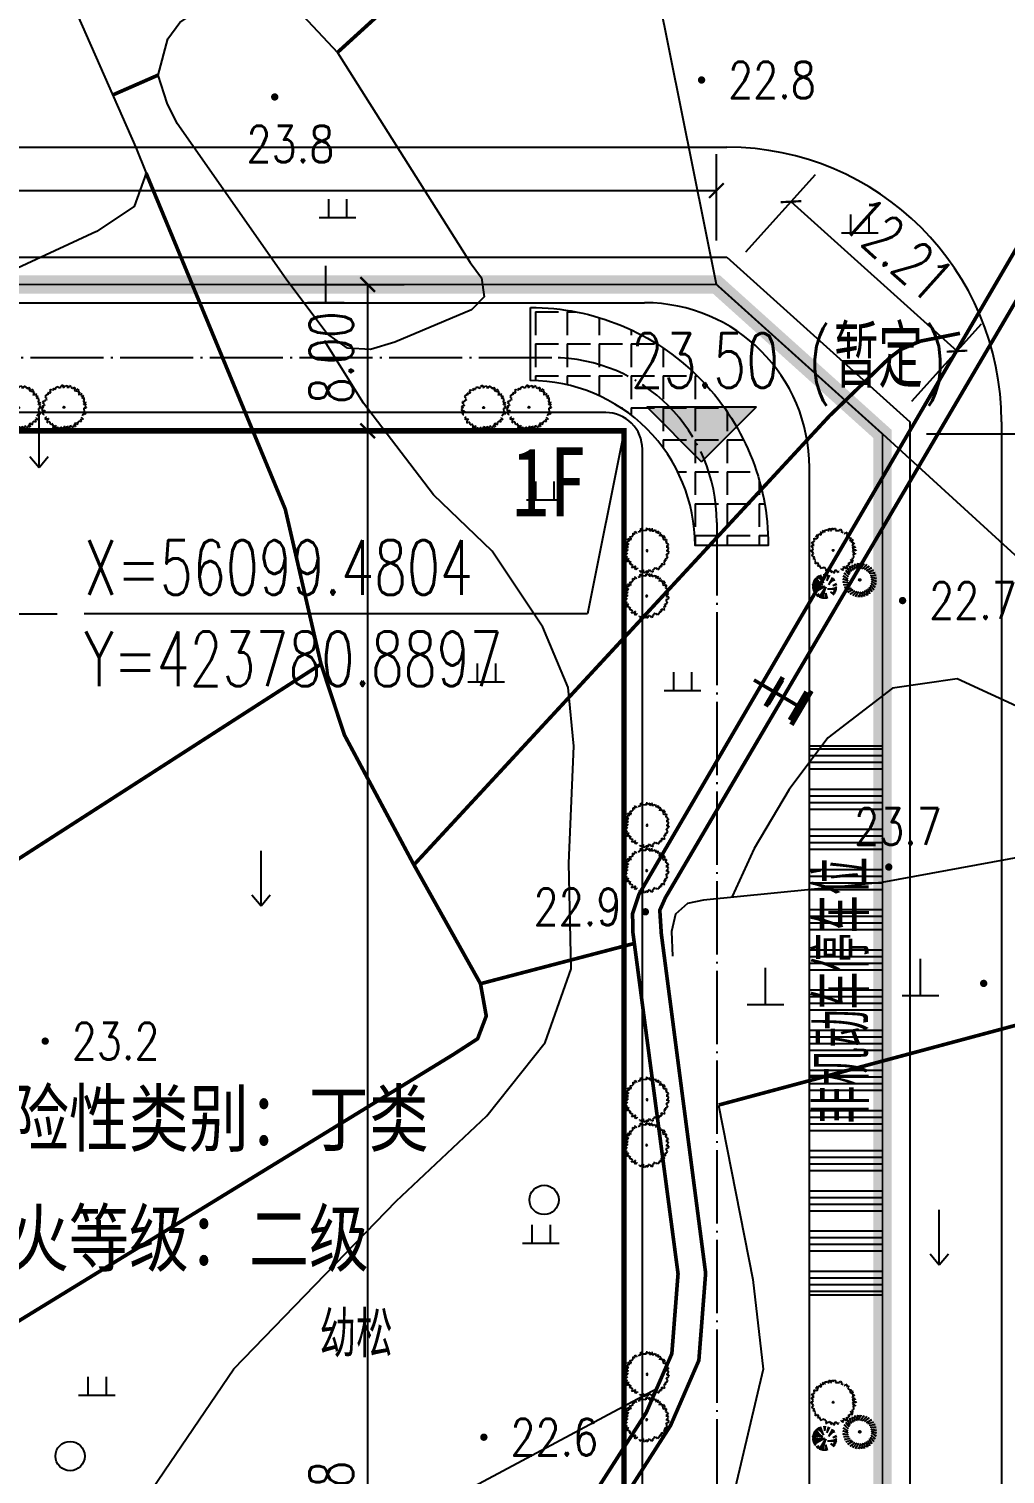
# Model space of a CAD drawing. Header units: millimetres. Extents: x 423323 to 424695, y 55333 to 56284.
# Drawn here: x 423748.4 to 423801.7, y 56042.5 to 56121.4 of the extents above; entities that cross this region are included whole.
import ezdxf
from ezdxf.enums import TextEntityAlignment as Align

# ---------------------------------------------------------------- set-up
doc = ezdxf.new("R2010")
doc.units = ezdxf.units.MM
doc.header["$LTSCALE"] = 1000
for name, pattern in [('DASH', [0.35, 0.25, -0.1]), ('DOTE', [2.42, 2, -0.2, 0.02, -0.2]), ('X3', [5, 4, -1])]:
    doc.linetypes.add(name, pattern=pattern)
for name, color, linetype in [('A绿-1', 82, 'Continuous'), ('DIM_COOR', 3, 'Continuous'), ('DIM_ELEV', 3, 'Continuous'), ('PUB_DIM', 3, 'Continuous'), ('PUB_TEXT', 7, 'Continuous'), ('TREE', 74, 'Continuous'), ('地形图', 252, 'Continuous'), ('道路', 4, 'Continuous'), ('道路中心线', 1, 'DOTE'), ('道路网', 7, 'Continuous')]:
    doc.layers.add(name, color=color, linetype=linetype)
doc.styles.add('_TCH_DIM', font='SIMPLEX', dxfattribs={"bigfont": 'GBCBIG'})
doc.styles.add('_TCH_DIM_T3', font='SIMPLEX', dxfattribs={"width": 0.705882, "bigfont": 'GBCBIG'})
doc.styles.add('HZ', font='rs.shx', dxfattribs={"width": 0.8, "bigfont": 'hztxt.shx'})
doc.styles.add('黑体', font='simhei.ttf', dxfattribs={"width": 0.8, "height": 3.5})
doc.linetypes.add('10421', pattern='A,2,[150,AAA.SHX,S=1,R=0,X=0,Y=1],1e-11', length=2)
doc.linetypes.add('1161', pattern='A,0,[149,AAA.SHX,S=0.15,R=0,X=0,Y=0],-1.6', length=1.6)
doc.linetypes.add('FENCELINE2', pattern='A,0.25,-0.1,[132,ltypeshp.shx,S=0.1,R=0,X=-0.1,Y=0],-0.1,1', length=1.45)
doc.dimstyles.new('_TCH_ARCH_M_M&&1', dxfattribs={"dimtxt": 2.38, "dimasz": 0.8, "dimexe": 2, "dimexo": 2.4, "dimgap": 0.8, "dimtad": 1, "dimzin": 0, "dimdsep": 46, "dimtxsty": '_TCH_DIM_T3', "dimblk": 'ARCHTICK', "dimcen": 0.09, "dimclrt": 7, "dimazin": 2, "dimtfac": 1, "dimtdec": 0, "dimtix": 1, "dimtmove": 2, "dimatfit": 3, "dimfxl": 0, "dimtolj": 1, "dimtzin": 0, "dimarcsym": 0})

# ---------------------------------------------------------------- blocks, each defined once
blk = doc.blocks.new('gc120')
for p, q in [((0, 0), (0, 3)), ((-0.5, 0.6), (0, 0)), ((0, 0), (0.5, 0.6))]:
    blk.add_line(p, q)
blk = doc.blocks.new('gc119')
for p, q in [((-0.5, 1), (-0.5, 0)), ((0.5, 1), (0.5, 0)), ((-1, 0), (1, 0))]:
    blk.add_line(p, q)
blk = doc.blocks.new('gc111')
for p, q in [((0, 0), (0, 2)), ((-1, 0), (1, 0))]:
    blk.add_line(p, q)
blk = doc.blocks.new('gc122')
blk.add_circle((0, 0), 0.8)
blk = doc.blocks.new('GC200')
at = {"linetype": 'Continuous', "const_width": 0.2, "flags": 128}
blk.add_lwpolyline([(-0.1, 0, 1), (0.1, 0, 1)], format="xyb", close=True, dxfattribs=at)
blk = doc.blocks.new('wetrewtewtre')
at = {"layer": '道路网', "color": 4, "linetype": 'Continuous'}
blk.add_line((423342.152, 56114.98), (423786.515, 56114.98), dxfattribs=at)
blk.add_line((423342.152, 56114.98), (423786.515, 56114.98), dxfattribs=at)
at = {"layer": '道路网', "color": 6, "linetype": 'Continuous'}
for p, q in [((423342.152, 56108.98), (423786.515, 56108.98)), ((423342.152, 56108.98), (423786.515, 56108.98)), ((423786.515, 56108.98), (423796.515, 56099.98)), ((423786.515, 56108.98), (423796.515, 56099.98))]:
    blk.add_line(p, q, dxfattribs=at)
at = {"layer": '道路网', "color": 6, "linetype": 'Continuous', "flags": 128}
blk.add_lwpolyline([(423796.515, 56099.98), (423796.515, 55746.271), (423796.515, 55609.271)], dxfattribs=at)
blk.add_lwpolyline([(423796.515, 56099.98), (423796.515, 55746.271), (423796.515, 55609.271)], dxfattribs=at)
at = {"layer": '道路网', "color": 4, "linetype": 'Continuous', "flags": 128}
blk.add_lwpolyline([(423801.515, 56099.98), (423801.515, 55741.271), (423801.515, 55609.271)], dxfattribs=at)
blk.add_lwpolyline([(423801.515, 56099.98), (423801.515, 55741.271), (423801.515, 55609.271)], dxfattribs=at)
at = {"layer": '道路网', "color": 4, "linetype": 'Continuous'}
blk.add_arc((423786.515, 56099.98), 15, 0.00005, 90, dxfattribs=at)
blk.add_arc((423786.515, 56099.98), 15, 0.00005, 90, dxfattribs=at)
blk = doc.blocks.new('004')
at = {"layer": 'A绿-1', "color": 0}
for p, q in [((-762, 716), (-809, 677)), ((-809, 677), (-793, 644)), ((-699, 834), (-770, 749)), ((-770, 749), (-723, 742)), ((-723, 651), (-762, 716)), ((-723, 742), (-691, 683)), ((-691, 683), (-723, 651)), ((-691, 762), (-699, 834)), ((-534, 794), (-691, 762)), ((-511, 892), (-605, 840)), ((-605, 840), (-534, 794)), ((-456, 866), (-511, 892)), ((-401, 899), (-456, 866)), ((-354, 971), (-440, 997)), ((-440, 997), (-401, 899)), ((-283, 860), (-354, 971)), ((-276, 925), (-283, 860)), ((-244, 925), (-276, 925)), ((-205, 1023), (-268, 997)), ((-268, 997), (-244, 925)), ((-182, 945), (-205, 1023)), ((-134, 964), (-182, 945)), ((70, 1036), (-9, 1030)), ((-9, 1030), (-9, 991)), ((70, 977), (70, 1036)), ((93, 938), (70, 977)), ((132, 906), (93, 938)), ((179, 1023), (132, 906)), ((250, 1017), (179, 1023)), ((266, 945), (250, 1017)), ((321, 912), (266, 945)), ((360, 945), (321, 977)), ((321, 977), (321, 912)), ((360, 847), (360, 945)), ((399, 814), (360, 847)), ((438, 853), (399, 814)), ((478, 827), (438, 853)), ((525, 879), (478, 827)), ((564, 847), (525, 879)), ((532, 768), (564, 847)), ((572, 703), (532, 768)), ((564, 670), (572, 703)), ((-1068, 284), (-1052, 317)), ((-942, 226), (-1068, 284)), ((-1060, 128), (-1052, 186)), ((-966, 56), (-1060, 128)), ((-1052, 317), (-911, 278)), ((-1052, 186), (-950, 121)), ((-1052, -69), (-1052, 3)), ((-1052, 3), (-966, -3)), ((-982, 428), (-966, 461)), ((-927, 415), (-982, 428)), ((-966, 461), (-864, 454)), ((-966, -3), (-966, 56)), ((-950, 121), (-942, 226)), ((-942, 369), (-927, 415)), ((-887, 324), (-942, 369)), ((-911, 278), (-887, 324)), ((-872, 605), (-895, 533)), ((-895, 533), (-864, 481)), ((-825, 585), (-872, 605)), ((-864, 454), (-840, 461)), ((-793, 644), (-825, 585)), ((595, 638), (564, 670)), ((658, 664), (595, 638)), ((697, 618), (658, 664)), ((744, 670), (697, 618)), ((783, 605), (744, 670)), ((791, 481), (783, 605)), ((830, 500), (791, 481)), ((807, 409), (870, 487)), ((838, 343), (807, 409)), ((870, 487), (830, 500)), ((932, 363), (838, 343)), ((932, 200), (885, 200)), ((885, 200), (909, 160)), ((925, 101), (901, 69)), ((901, 69), (972, 16)), ((909, 278), (964, 311)), ((932, 232), (909, 278)), ((909, 160), (972, 160)), ((972, 160), (925, 101)), ((964, 311), (932, 363)), ((972, 16), (972, -69)), ((-1044, -154), (-1068, -193)), ((-1068, -193), (-1029, -219)), ((-989, -108), (-1052, -69)), ((-982, -173), (-1044, -154)), ((-1029, -219), (-1005, -166)), ((-1013, -278), (-989, -258)), ((-997, -310), (-1013, -278)), ((-919, -356), (-997, -310)), ((-974, -173), (-989, -108)), ((-989, -258), (-950, -278)), ((-934, -180), (-974, -173)), ((-950, -278), (-927, -251)), ((-942, -526), (-927, -480)), ((-864, -500), (-942, -526)), ((-927, -251), (-934, -180)), ((-927, -480), (-887, -441)), ((-887, -441), (-919, -356)), ((-887, -585), (-840, -533)), ((-848, -644), (-887, -585)), ((-840, -533), (-864, -500)), ((-801, -585), (-848, -644)), ((-762, -618), (-801, -585)), ((-636, -729), (-715, -657)), ((705, -637), (666, -683)), ((760, -650), (705, -637)), ((783, -618), (760, -650)), ((776, -513), (768, -552)), ((768, -552), (830, -585)), ((799, -448), (776, -513)), ((807, -618), (783, -618)), ((815, -493), (799, -448)), ((830, -585), (807, -618)), ((862, -474), (815, -493)), ((870, -278), (846, -336)), ((846, -336), (885, -435)), ((885, -435), (862, -474)), ((948, -310), (870, -278)), ((972, -69), (901, -95)), ((901, -95), (901, -180)), ((901, -180), (948, -219)), ((948, -219), (972, -271)), ((972, -271), (948, -310)), ((-683, -788), (-636, -729)), ((-629, -853), (-683, -788)), ((-574, -801), (-629, -853)), ((-401, -853), (-574, -801)), ((-425, -944), (-401, -853)), ((-385, -964), (-425, -944)), ((-338, -944), (-385, -964)), ((-299, -944), (-338, -944)), ((-260, -1010), (-299, -944)), ((-229, -912), (-260, -1010)), ((-182, -912), (-229, -912)), ((-189, -1010), (-182, -912)), ((-127, -1023), (-189, -1010)), ((-119, -938), (-127, -1023)), ((-56, -958), (-119, -938)), ((-56, -1010), (-56, -958)), ((-17, -997), (-56, -1010)), ((70, -1016), (-17, -997)), ((109, -925), (70, -951)), ((70, -951), (70, -1016)), ((132, -1023), (109, -925)), ((195, -997), (132, -1023)), ((226, -944), (164, -944)), ((164, -944), (195, -997)), ((250, -984), (226, -944)), ((297, -964), (250, -984)), ((297, -833), (274, -918)), ((274, -918), (297, -964)), ((328, -912), (297, -833)), ((360, -918), (328, -912)), ((383, -892), (360, -918)), ((407, -866), (383, -892)), ((438, -873), (407, -866)), ((423, -886), (438, -873)), ((454, -918), (423, -886)), ((470, -807), (446, -801)), ((446, -801), (485, -853)), ((564, -853), (454, -918)), ((509, -794), (470, -807)), ((485, -853), (548, -833)), ((556, -735), (493, -761)), ((493, -761), (509, -794)), ((548, -833), (564, -853)), ((650, -794), (556, -735)), ((674, -761), (650, -794)), ((666, -683), (674, -761))]:
    blk.add_line(p, q, dxfattribs=at)
blk.add_circle((-32, 10), 31.3, dxfattribs=at)
blk = doc.blocks.new('106')
at = {"layer": 'A绿-1'}
for p, q in [((-0.228, 0.391), (-0.213, 0.343)), ((-0.2, 0.237), (-0.228, 0.391)), ((-0.157, 0.425), (-0.15, 0.375)), ((-0.156, 0.269), (-0.157, 0.425)), ((-0.107, 0.292), (-0.08, 0.447)), ((-0.08, 0.447), (-0.083, 0.396)), ((-0.054, 0.307), (-0.001, 0.455)), ((-0.001, 0.455), (-0.013, 0.405)), ((0, 0.312), (0.078, 0.449)), ((0.054, 0.308), (0.154, 0.429)), ((0.078, 0.449), (0.058, 0.402)), ((0.107, 0.295), (0.227, 0.396)), ((0.154, 0.429), (0.127, 0.386)), ((0.227, 0.396), (0.193, 0.359)), ((-0.446, 0.074), (-0.399, 0.054)), ((-0.309, -0.004), (-0.446, 0.074)), ((-0.426, 0.15), (-0.383, 0.123)), ((-0.305, 0.05), (-0.426, 0.15)), ((-0.393, 0.223), (-0.356, 0.188)), ((-0.292, 0.103), (-0.393, 0.223)), ((-0.348, 0.288), (-0.318, 0.248)), ((-0.269, 0.153), (-0.348, 0.288)), ((-0.293, 0.345), (-0.27, 0.3)), ((-0.238, 0.198), (-0.293, 0.345)), ((0.157, 0.272), (0.292, 0.351)), ((0.202, 0.242), (0.349, 0.296)), ((0.241, 0.203), (0.395, 0.231)), ((0.292, 0.351), (0.252, 0.321)), ((0.273, 0.159), (0.43, 0.16)), ((0.297, 0.11), (0.451, 0.084)), ((0.349, 0.296), (0.304, 0.273)), ((0.311, 0.057), (0.459, 0.005)), ((0.317, 0.003), (0.453, -0.075)), ((0.395, 0.231), (0.347, 0.216)), ((0.43, 0.16), (0.38, 0.153)), ((0.451, 0.084), (0.401, 0.086)), ((0.459, 0.005), (0.41, 0.016)), ((-0.452, -0.006), (-0.402, -0.017)), ((-0.304, -0.058), (-0.452, -0.006)), ((-0.444, -0.085), (-0.393, -0.087)), ((-0.289, -0.111), (-0.444, -0.085)), ((-0.422, -0.161), (-0.372, -0.154)), ((-0.266, -0.16), (-0.422, -0.161)), ((-0.234, -0.204), (-0.388, -0.232)), ((-0.388, -0.232), (-0.34, -0.217)), ((-0.195, -0.243), (-0.342, -0.297)), ((-0.342, -0.297), (-0.297, -0.274)), ((-0.15, -0.273), (-0.285, -0.352)), ((-0.285, -0.352), (-0.245, -0.322)), ((-0.1, -0.296), (-0.22, -0.397)), ((-0.22, -0.397), (-0.185, -0.36)), ((-0.047, -0.309), (-0.147, -0.43)), ((0.007, -0.313), (-0.07, -0.45)), ((0.061, -0.308), (0.009, -0.456)), ((0.114, -0.293), (0.088, -0.448)), ((0.164, -0.426), (0.158, -0.376)), ((0.163, -0.27), (0.164, -0.426)), ((0.207, -0.238), (0.236, -0.392)), ((0.236, -0.392), (0.221, -0.344)), ((0.246, -0.199), (0.3, -0.346)), ((0.276, -0.154), (0.356, -0.289)), ((0.3, -0.346), (0.277, -0.301)), ((0.299, -0.104), (0.4, -0.224)), ((0.312, -0.051), (0.433, -0.151)), ((0.356, -0.289), (0.325, -0.249)), ((0.4, -0.224), (0.363, -0.189)), ((0.433, -0.151), (0.391, -0.124)), ((0.453, -0.075), (0.406, -0.055)), ((-0.147, -0.43), (-0.12, -0.387)), ((-0.07, -0.45), (-0.051, -0.403)), ((0.009, -0.456), (0.02, -0.406)), ((0.088, -0.448), (0.09, -0.397))]:
    blk.add_line(p, q, dxfattribs=at)
blk.add_circle((0, 0), 0.0254, dxfattribs=at)
blk = doc.blocks.new('A$C3C3C514D')
at = {"color": 62}
for p, q in [((533, 2271), (50, 2633)), ((754, 3022), (194, 3045)), ((314, 3273), (754, 3022)), ((1605, 3000), (469, 3494)), ((2072, 2430), (549, 3589)), ((1327, 3257), (603, 3647)), ((847, 3366), (661, 3703)), ((900, 3478), (708, 3738)), ((1605, 3000), (751, 3787)), ((984, 3455), (812, 3811)), ((1075, 3468), (865, 3847)), ((1327, 3257), (975, 3955)), ((2179, 2417), (975, 3955)), ((1474, 3317), (1125, 4045)), ((1340, 3596), (1210, 4088)), ((1751, 3803), (1478, 4197)), ((2296, 2298), (1605, 3000)), ((1919, 3296), (1620, 4239)), ((1826, 4286), (1919, 3296)), ((2490, 2732), (3940, 3353)), ((2490, 2732), (4010, 3243)), ((2775, 3382), (3114, 4079)), ((2775, 3382), (3301, 3974)), ((3070, 2927), (4073, 3126)), ((3135, 3755), (3501, 3831)), ((3589, 3756), (3285, 3427)), ((3285, 3427), (3744, 3603)), ((3516, 2534), (4262, 2582)), ((3556, 2540), (4283, 2465)), ((3564, 3199), (3831, 3501)), ((3688, 3053), (4142, 2976)), ((985, 2274), (0, 2152)), ((510, 2000), (1, 2202)), ((1376, 2264), (3, 2272)), ((1065, 1996), (5, 2012)), ((439, 1909), (9, 1960)), ((1448, 2052), (10, 2362)), ((774, 2001), (13, 1915)), ((2135, 2150), (22, 1847)), ((2135, 2150), (33, 2466)), ((658, 1927), (45, 1758)), ((51, 1686), (1027, 1810)), ((1836, 2067), (97, 1514)), ((539, 1655), (143, 1412)), ((1751, 1563), (187, 1276)), ((546, 1182), (227, 1190)), ((1385, 1488), (279, 1092)), ((1531, 1264), (321, 1022)), ((918, 1321), (379, 933)), ((1951, 1835), (483, 794)), ((1027, 1810), (539, 1655)), ((539, 1655), (539, 1655)), ((1302, 1353), (558, 706)), ((1440, 1141), (558, 706)), ((973, 832), (600, 662)), ((1178, 1009), (672, 590)), ((1152, 750), (691, 573)), ((1353, 1023), (748, 521)), ((1404, 827), (806, 473)), ((1951, 1835), (898, 404)), ((1238, 716), (947, 369)), ((1258, 561), (1009, 329)), ((1871, 1681), (1102, 274)), ((1384, 524), (1212, 216)), ((1477, 961), (1309, 172)), ((1942, 612), (1418, 129)), ((2147, 905), (1570, 80)), ((2209, 1495), (1767, 35)), ((2115, 529), (1808, 28)), ((2013, 694), (1897, 15)), ((2216, 1566), (2051, 2)), ((2220, 538), (2146, 0)), ((2176, 1176), (2243, 2)), ((2674, 953), (3081, 210)), ((2790, 723), (2896, 122)), ((2861, 1371), (3697, 653)), ((2938, 2122), (4093, 1221)), ((3120, 1141), (3574, 536)), ((3125, 1964), (4195, 1522)), ((3824, 1674), (4261, 1716)), ((4209, 1516), (3824, 1674))]:
    blk.add_line(p, q, dxfattribs=at)
blk = doc.blocks.new('_ArchTick')
at = {"color": 0, "linetype": 'ByBlock', "const_width": 0.15}
blk.add_lwpolyline([(-0.5, -0.5), (0.5, 0.5)], dxfattribs=at)
blk = doc.blocks.new('*D115')
at = {"layer": 'Defpoints', "color": 0}
for p in [(423760.296, 56099.48), (423766.881, 56099.48), (423760.296, 55979)]:
    blk.add_point(p, dxfattribs=at)
at = {"layer": 'PUB_DIM', "color": 0, "lineweight": -2}
for p, q in [((423762.696, 56099.48), (423768.881, 56099.48)), ((423766.881, 55979), (423766.881, 56099.48)), ((423762.696, 55979), (423768.881, 55979))]:
    blk.add_line(p, q, dxfattribs=at)
at = {"layer": 'PUB_DIM', "color": 0, "lineweight": -2, "xscale": 0.8, "yscale": 0.8, "zscale": 0.8}
for p, rotation in [((423766.881, 56099.48), 90), ((423766.881, 55979), 270)]:
    blk.add_blockref('_ArchTick', p, dxfattribs=dict(at, rotation=rotation))
at = {"layer": 'PUB_DIM', "color": 7, "insert": (423764.891, 56039.24), "char_height": 2.38, "attachment_point": 5, "rotation": 90, "style": '_TCH_DIM_T3'}
blk.add_mtext('\\A1;120.48', dxfattribs=at)
blk = doc.blocks.new('*D116')
at = {"layer": 'Defpoints', "color": 0}
for p in [(423760.296, 56107.48), (423766.881, 56107.48), (423760.296, 56099.48)]:
    blk.add_point(p, dxfattribs=at)
at = {"layer": 'PUB_DIM', "color": 0, "lineweight": -2}
for p, q in [((423762.696, 56107.48), (423768.881, 56107.48)), ((423766.881, 56099.48), (423766.881, 56107.48)), ((423762.696, 56099.48), (423768.881, 56099.48))]:
    blk.add_line(p, q, dxfattribs=at)
at = {"layer": 'PUB_DIM', "color": 0, "lineweight": -2, "xscale": 0.8, "yscale": 0.8, "zscale": 0.8}
for p, rotation in [((423766.881, 56107.48), 90), ((423766.881, 56099.48), 270)]:
    blk.add_blockref('_ArchTick', p, dxfattribs=dict(at, rotation=rotation))
at = {"layer": 'PUB_DIM', "color": 7, "insert": (423764.891, 56103.48), "char_height": 2.38, "attachment_point": 5, "rotation": 90, "style": '_TCH_DIM_T3'}
blk.add_mtext('\\A1;8.00', dxfattribs=at)
blk = doc.blocks.new('*D126')
at = {"layer": 'Defpoints', "color": 0}
for p in [(423785.939, 56112.607), (423600.93, 56107.48), (423785.939, 56107.48)]:
    blk.add_point(p, dxfattribs=at)
at = {"layer": 'PUB_DIM', "color": 0, "lineweight": -2}
for p, q in [((423600.93, 56109.88), (423600.93, 56114.607)), ((423785.939, 56109.88), (423785.939, 56114.607)), ((423600.93, 56112.607), (423785.939, 56112.607))]:
    blk.add_line(p, q, dxfattribs=at)
at = {"layer": 'PUB_DIM', "color": 0, "lineweight": -2, "xscale": 0.8, "yscale": 0.8, "zscale": 0.8, "rotation": 180}
blk.add_blockref('_ArchTick', (423600.93, 56112.607), dxfattribs=at)
at = {"layer": 'PUB_DIM', "color": 0, "lineweight": -2, "xscale": 0.8, "yscale": 0.8, "zscale": 0.8}
blk.add_blockref('_ArchTick', (423785.939, 56112.607), dxfattribs=at)
at = {"layer": 'PUB_DIM', "color": 7, "insert": (423693.434, 56114.597), "char_height": 2.38, "attachment_point": 5, "style": '_TCH_DIM_T3'}
blk.add_mtext('\\A1;185.01', dxfattribs=at)
blk = doc.blocks.new('*D127')
at = {"layer": 'Defpoints', "color": 0}
for p in [(423785.939, 56107.48), (423799.086, 56103.837), (423795.015, 56099.312)]:
    blk.add_point(p, dxfattribs=at)
at = {"layer": 'PUB_DIM', "color": 0, "lineweight": -2}
for p, q in [((423787.545, 56109.264), (423791.349, 56113.491)), ((423790.011, 56112.005), (423799.086, 56103.837)), ((423796.62, 56101.096), (423800.424, 56105.323))]:
    blk.add_line(p, q, dxfattribs=at)
at = {"layer": 'PUB_DIM', "color": 0, "lineweight": -2, "xscale": 0.8, "yscale": 0.8, "zscale": 0.8}
for p, rotation in [((423790.011, 56112.005), 138.012817255173), ((423799.086, 56103.837), 318.012817255173)]:
    blk.add_blockref('_ArchTick', p, dxfattribs=dict(at, rotation=rotation))
at = {"layer": 'PUB_DIM', "color": 7, "insert": (423795.88, 56109.4), "char_height": 2.38, "attachment_point": 5, "rotation": 318.01282, "style": '_TCH_DIM_T3'}
blk.add_mtext('\\A1;12.21', dxfattribs=at)
blk = doc.blocks.new('*D128')
at = {"layer": 'Defpoints', "color": 0}
for p in [(423795.015, 56099.312), (423827.663, 56099.312), (423795.015, 55713.137)]:
    blk.add_point(p, dxfattribs=at)
at = {"layer": 'PUB_DIM', "color": 0, "lineweight": -2}
for p, q in [((423797.415, 56099.312), (423829.663, 56099.312)), ((423827.663, 55713.137), (423827.663, 56099.312)), ((423797.415, 55713.137), (423829.663, 55713.137))]:
    blk.add_line(p, q, dxfattribs=at)
at = {"layer": 'PUB_DIM', "color": 0, "lineweight": -2, "xscale": 0.8, "yscale": 0.8, "zscale": 0.8}
for p, rotation in [((423827.663, 56099.312), 90), ((423827.663, 55713.137), 270)]:
    blk.add_blockref('_ArchTick', p, dxfattribs=dict(at, rotation=rotation))
at = {"layer": 'PUB_DIM', "color": 7, "insert": (423825.673, 55906.225), "char_height": 2.38, "attachment_point": 5, "rotation": 90, "style": '_TCH_DIM_T3'}
blk.add_mtext('\\A1;386.18', dxfattribs=at)

msp = doc.modelspace()

# ---------------------------------------------------------------- hatches: boundary and pattern name
at = {"linetype": 'ByBlock'}
h = msp.add_hatch(dxfattribs=at)
h.set_pattern_fill('ANGLE', color=250, scale=0.5, angle=-20.77743, style=0)
h.set_pattern_definition([(270, (423784.7724, 56088.5175), (1.74625, 1e-09), [1.27, -0.47625]), (3e-08, (423784.7724, 56088.5175), (-1e-09, 1.74625), [1.27, -0.47625])])
h.paths.add_polyline_path([(423788.772, 56093.225, 0.414214), (423775.772, 56106.225), (423775.772, 56102.225, -0.414214), (423784.772, 56093.225)])
h = msp.add_hatch()
h.set_pattern_fill('ANSI34', color=251, scale=0.2304, angle=315, style=0)
h.set_pattern_definition([(0, (0, 61.572), (4e-16, 2.19456), []), (0, (0.3658, 61.2062), (4e-16, 2.19456), []), (0, (0.7315, 60.8405), (4e-16, 2.19456), []), (0, (1.0973, 60.4747), (4e-16, 2.19456), [])])
h.paths.add_polyline_path([(423795.015, 56082.264), (423791.015, 56082.264), (423791.015, 56052.264), (423795.015, 56052.264)])
h.paths.add_polyline_path([(423795.176, 56061.09), (423795.176, 56076.92), (423790.868, 56076.92), (423790.868, 56061.09)], flags=9)
at = {"layer": 'DIM_ELEV'}
msp.add_hatch(color=256, dxfattribs=at).paths.add_polyline_path([(423785.128, 56097.788), (423782.128, 56100.788), (423788.128, 56100.788)])

# ---------------------------------------------------------------- linework, layer by layer
at = {"color": 1, "linetype": 'DASH', "ltscale": 0.02, "const_width": 1}
msp.add_lwpolyline([(423795.015, 55713.137), (423431.612, 55713.172), (423431.612, 55853.106), (423600.93, 55853.106), (423600.93, 56107.48), (423785.939, 56107.48), (423795.015, 56099.312), (423795.015, 55713.137)], dxfattribs=at)
at = {"linetype": 'FENCELINE2', "ltscale": 0.005, "const_width": 0.1}
msp.add_lwpolyline([(423795.015, 55713.137), (423431.612, 55713.172), (423431.612, 55853.106), (423600.93, 55853.106), (423600.93, 56107.48), (423785.939, 56107.48), (423795.015, 56099.312), (423795.015, 55978.692)], dxfattribs=at)
at = {"linetype": 'ByBlock'}
msp.add_lwpolyline([(423775.772, 56106.225, -0.414214), (423788.772, 56093.225), (423784.772, 56093.225, 0.414214), (423775.772, 56102.225), (423775.772, 56106.225)], format="xyb", dxfattribs=at)
at = {"const_width": 0.3}
msp.add_lwpolyline([(423780.89, 56099.48), (423720.41, 56099.48), (423720.41, 55979), (423780.89, 55979)], close=True, dxfattribs=at)
at = {"layer": 'DIM_COOR', "color": 3}
for p, q in [((423785.939, 56107.48), (423781.185, 56131.19)), ((423780.89, 56099.48), (423778.89, 56089.48)), ((423795.015, 56099.312), (423806.358, 56088.936)), ((423722.41, 56089.48), (423749.91, 56089.48)), ((423778.89, 56089.48), (423751.39, 56089.48))]:
    msp.add_line(p, q, dxfattribs=at)
at = {"layer": 'DIM_ELEV'}
for p, q in [((423785.128, 56097.788), (423782.128, 56100.788)), ((423782.128, 56100.788), (423788.128, 56100.788)), ((423785.128, 56097.788), (423788.128, 56100.788))]:
    msp.add_line(p, q, dxfattribs=at)
at = {"layer": '地形图', "color": 250, "linetype": 'Continuous', "const_width": 0.2, "flags": 128}
for points, elevation in [([(423765.23, 56120.158), (423786.026, 56139.093)], 23.412), ([(423769.408, 56075.77), (423792.106, 56100.291), (423795.377, 56103.452), (423796.001, 56103.924), (423797.073, 56104.381), (423799.247, 56104.811)], 23.492)]:
    msp.add_lwpolyline(points, dxfattribs=dict(at, elevation=elevation))
at = {"layer": '地形图', "color": 250, "linetype": 'Continuous', "flags": 128}
msp.add_lwpolyline([(423745.03, 56132.938), (423746.495, 56131.669), (423747.293, 56130.673), (423754.215, 56114.956), (423754.77, 56113.57), (423754.118, 56111.735), (423752.067, 56110.368), (423727.433, 56098.948), (423723, 56097.8), (423723, 56097.8), (423716.933, 56097.21), (423713.53, 56097.6), (423711.718, 56098.948), (423710.536, 56100.407), (423708.29, 56105.58), (423707.542, 56108.074), (423707.53, 56110.52), (423709.072, 56112.383), (423711.088, 56113.773), (423740.867, 56131.928), (423742.882, 56132.841), (423745.03, 56132.938)], dxfattribs=at)
msp.add_lwpolyline([(423745.03, 56132.938), (423746.495, 56131.669), (423747.293, 56130.673), (423754.215, 56114.956), (423754.77, 56113.57), (423754.118, 56111.735), (423752.067, 56110.368), (423727.433, 56098.948), (423723, 56097.8), (423723, 56097.8), (423716.933, 56097.21), (423713.53, 56097.6), (423711.718, 56098.948), (423710.536, 56100.407), (423708.29, 56105.58), (423707.542, 56108.074), (423707.53, 56110.52), (423709.072, 56112.383), (423711.088, 56113.773), (423740.867, 56131.928), (423742.882, 56132.841), (423745.03, 56132.938)], dxfattribs=at)
at = {"layer": '地形图', "color": 250, "linetype": 'X3', "const_width": 0.2, "flags": 128}
msp.add_lwpolyline([(423815.285, 56131.622), (423815.285, 56131.622), (423781.704, 56074.159), (423781.356, 56073.106), (423781.373, 56072.076), (423783.841, 56053.426), (423783.502, 56049.064), (423782.104, 56045.847), (423774.479, 56033.924), (423772.397, 56029.801), (423765.823, 56010.447), (423764.502, 56008.503), (423760.471, 56003.31), (423758.113, 56001.987), (423751.752, 56000)], dxfattribs=at)
at = {"layer": '地形图', "color": 250, "linetype": 'Continuous', "const_width": 0.2, "flags": 128}
for points in [[(423816.635, 56130.958), (423816.635, 56130.958), (423783.152, 56073.981), (423782.844, 56073.294), (423782.924, 56072.025), (423785.348, 56053.462), (423784.978, 56048.696), (423783.432, 56045.14), (423775.784, 56033.18), (423773.783, 56029.219), (423767.177, 56009.773), (423765.716, 56007.621), (423761.469, 56002.15), (423758.71, 56000.602), (423756.783, 56000)], [(423755.43, 56118.92), (423752.948, 56117.833)], [(423754.77, 56113.57), (423762.376, 56095.205), (423764.33, 56086.74), (423765.609, 56082.867), (423769.408, 56075.77), (423769.408, 56075.77), (423773.045, 56069.277), (423773.36, 56067.51), (423772.887, 56066.268), (423771.54, 56065.397), (423742.398, 56047.531), (423741.94, 56047.57)], [(423726.67, 56062.49), (423764.33, 56086.74)], [(423726.67, 56062.49), (423764.33, 56086.74)], [(423773.045, 56069.277), (423781.452, 56071.479)], [(423818.8, 56071.43), (423786.06, 56062.65)], [(423818.8, 56071.43), (423786.06, 56062.65)]]:
    msp.add_lwpolyline(points, dxfattribs=at)
at = {"layer": '地形图', "color": 250, "linetype": '10421', "flags": 128}
for points in [[(423765.773, 56103.992), (423764.646, 56104.807), (423762.419, 56107.764), (423756.477, 56116.274), (423755.927, 56117.388), (423755.43, 56118.92), (423755.958, 56120.893), (423756.608, 56121.802), (423757.834, 56122.615), (423759.373, 56123.25), (423760.418, 56123.384), (423761.89, 56123.27), (423763.063, 56122.462), (423765.23, 56120.158), (423772.481, 56108.687), (423773.101, 56107.841), (423773.25, 56106.81), (423772.55, 56106.097), (423768.372, 56104.327), (423767.033, 56103.92), (423765.773, 56103.992)], [(423831.19, 56037.56), (423829.182, 56037.99), (423828.028, 56038.546), (423826.946, 56039.586), (423826.31, 56040.54), (423825.955, 56043.966), (423826.296, 56047.357), (423826.23, 56048.34), (423826.01, 56049.761), (423824.73, 56055.73), (423818.8, 56071.43), (423815.879, 56075.638), (423814.534, 56076.825), (423813.12, 56077.7), (423811.526, 56077.854), (423794.97, 56074.81), (423785.225, 56073.844), (423784.363, 56073.667), (423783.708, 56073.08), (423783.482, 56072.131), (423783.536, 56070.783)], [(423831.19, 56037.56), (423829.182, 56037.99), (423828.028, 56038.546), (423826.946, 56039.586), (423826.31, 56040.54), (423825.955, 56043.966), (423826.296, 56047.357), (423826.23, 56048.34), (423826.01, 56049.761), (423824.73, 56055.73), (423818.8, 56071.43), (423815.879, 56075.638), (423814.534, 56076.825), (423813.12, 56077.7), (423811.526, 56077.854), (423794.97, 56074.81), (423785.225, 56073.844), (423784.363, 56073.667), (423783.708, 56073.08), (423783.482, 56072.131), (423783.536, 56070.783)], [(423786.06, 56062.65), (423787.926, 56053.121), (423788.497, 56048.217), (423786.958, 56041.728), (423783.9, 56033.01), (423780.831, 56026.993), (423775.99, 56020.12), (423768.34, 56010.53), (423763.803, 56004.134)], [(423786.06, 56062.65), (423787.926, 56053.121), (423788.497, 56048.217), (423786.958, 56041.728), (423783.9, 56033.01), (423780.831, 56026.993), (423775.99, 56020.12), (423768.34, 56010.53), (423763.803, 56004.134)]]:
    msp.add_lwpolyline(points, dxfattribs=at)
at = {"layer": '地形图', "color": 250, "linetype": 'Continuous', "elevation": 23, "flags": 128}
for points in [[(423749.742, 56031.305), (423753.545, 56039.366), (423759.558, 56048.238), (423768.435, 56057.395), (423773.392, 56062.067), (423776.576, 56066.074), (423777.991, 56070.081), (423777.873, 56075.855), (423778.15, 56082.259), (423777.831, 56085.452), (423776.446, 56088.752), (423773.677, 56092.903), (423770.482, 56095.99), (423766.648, 56100.993), (423764.517, 56104.399)], [(423749.742, 56031.305), (423753.545, 56039.366), (423759.558, 56048.238), (423768.435, 56057.395), (423773.392, 56062.067), (423776.576, 56066.074), (423777.991, 56070.081), (423777.873, 56075.855), (423778.15, 56082.259), (423777.831, 56085.452), (423776.446, 56088.752), (423773.677, 56092.903), (423770.482, 56095.99), (423766.648, 56100.993), (423764.517, 56104.399)], [(423809.872, 56077.565), (423805.739, 56081.292), (423802.816, 56084.214), (423799.087, 56085.927), (423795.559, 56085.423), (423792.031, 56082.703), (423789.914, 56079.882), (423787.999, 56076.658), (423786.789, 56074.039)], [(423809.872, 56077.565), (423805.739, 56081.292), (423802.816, 56084.214), (423799.087, 56085.927), (423795.559, 56085.423), (423792.031, 56082.703), (423789.914, 56079.882), (423787.999, 56076.658), (423786.789, 56074.039)]]:
    msp.add_lwpolyline(points, dxfattribs=at)
at = {"layer": '地形图', "color": 250, "linetype": '1161', "flags": 128}
msp.add_lwpolyline([(423750.861, 56030.148), (423782.678, 56047.169)], dxfattribs=at)
at = {"layer": '道路', "color": 4}
for p, q in [((423600.93, 56106.48), (423782.015, 56106.48)), ((423791.015, 55980.692), (423791.015, 56097.48)), ((423795.015, 56082.264), (423791.015, 56082.264)), ((423795.015, 56052.264), (423791.015, 56052.264))]:
    msp.add_line(p, q, dxfattribs=at)
msp.add_lwpolyline([(423779.89, 56100.48), (423721.41, 56100.48, 0.414214), (423719.41, 56098.48), (423719.41, 55980, 0.414214), (423721.41, 55978), (423779.89, 55978, 0.414214), (423781.89, 55980), (423781.89, 56098.48, 0.414214)], format="xyb", close=True, dxfattribs=at)
msp.add_arc((423782.015, 56097.48), 9, 0, 90, dxfattribs=at)
at = {"layer": '道路中心线', "color": 1, "linetype": 'DOTE', "ltscale": 0.002}
for p, q in [((423776.952, 56103.48), (423615.43, 56103.48)), ((423785.952, 56094.48), (423785.952, 55861.068))]:
    msp.add_line(p, q, dxfattribs=at)
msp.add_arc((423776.952, 56094.48), 9, 0, 90, dxfattribs=at)

# ---------------------------------------------------------------- block references
msp.add_blockref('wetrewtewtre', (0, 0))
at = {"layer": 'A绿-1'}
for name, p, xscale, yscale, zscale, rotation in [('004', (423747.799, 56100.796), 0.001167051214724779, 0.00116705121472478, -0.00116705121472478, 110.3603193262186), ('004', (423750.278, 56100.81), 0.001167051214724779, 0.00116705121472478, -0.00116705121472478, 110.3603193262186), ('004', (423773.21, 56100.796), 0.001167051214724779, 0.00116705121472478, -0.00116705121472478, 110.3603193262186), ('004', (423775.688, 56100.81), 0.001167051214724779, 0.00116705121472478, -0.00116705121472478, 110.3603193262186), ('004', (423782.182, 56092.933), -0.001167051214724779, 0.00116705121472478, -0.00116705121472478, 159.6396806737815), ('004', (423792.277, 56092.949), 0.00116705121472478, 0.00116705121472478, -0.00116705121472478, 196.4296013010655), ('004', (423782.168, 56090.454), -0.001167051214724779, 0.00116705121472478, -0.00116705121472478, 159.6396806737815), ('106', (423793.768, 56091.335), 2.039962694467977, 2.039962694607675, 2.039962694502081, 264.9820240038009), ('004', (423782.182, 56077.933), -0.001167051214724779, 0.00116705121472478, -0.00116705121472478, 159.6396806737815), ('004', (423782.168, 56075.454), -0.001167051214724779, 0.00116705121472478, -0.00116705121472478, 159.6396806737815), ('004', (423782.182, 56062.933), -0.001167051214724779, 0.00116705121472478, -0.00116705121472478, 159.6396806737815), ('004', (423782.168, 56060.454), -0.001167051214724779, 0.00116705121472478, -0.00116705121472478, 159.6396806737815), ('004', (423782.182, 56047.933), -0.001167051214724779, 0.00116705121472478, -0.00116705121472478, 159.6396806737815), ('004', (423792.277, 56046.406), 0.00116705121472478, 0.00116705121472478, -0.00116705121472478, 196.4296013010655), ('004', (423782.168, 56045.454), -0.001167051214724779, 0.00116705121472478, -0.00116705121472478, 159.6396806737815), ('106', (423793.768, 56044.792), 2.039962694467977, 2.039962694607675, 2.039962694502081, 264.9820240038009)]:
    msp.add_blockref(name, p, dxfattribs=dict(at, xscale=xscale, yscale=yscale, zscale=zscale, rotation=rotation))
at = {"layer": 'TREE', "extrusion": (0, 0, -1), "xscale": 0.0003134301259033954, "yscale": 0.0003134301259033954, "zscale": 0.0003134301259033955, "rotation": 158.3064505472057}
for p in [(-423790.974, 56091.356), (-423790.974, 56044.812)]:
    msp.add_blockref('A$C3C3C514D', p, dxfattribs=at)
at = {"layer": '地形图', "color": 250, "linetype": 'Continuous'}
for name, p in [('GC200', (423785.125, 56118.652, 22.77)), ('GC200', (423761.801, 56117.725, 23.8)), ('GC200', (423761.801, 56117.725, 23.8)), ('gc119', (423765.231, 56111.133)), ('gc119', (423765.231, 56111.133)), ('gc119', (423793.771, 56110.304)), ('gc111', (423764.59, 56106.49, 23.8)), ('gc111', (423764.59, 56106.49, 23.8)), ('gc120', (423748.924, 56097.486)), ('gc120', (423748.924, 56097.486)), ('gc119', (423776.553, 56095.722)), ('GC200', (423796.11, 56090.21, 22.72)), ('GC200', (423796.11, 56090.21, 22.72)), ('gc119', (423773.357, 56085.771)), ('gc119', (423784.084, 56085.301)), ('gc120', (423761.058, 56073.531)), ('gc120', (423761.058, 56073.531)), ('GC200', (423795.357, 56075.651, 23.7)), ('GC200', (423795.357, 56075.651, 23.7)), ('GC200', (423782.057, 56073.206, 22.9)), ('GC200', (423782.057, 56073.206, 22.9)), ('gc111', (423797.09, 56068.636)), ('gc111', (423797.09, 56068.636)), ('gc111', (423788.625, 56068.14)), ('gc111', (423788.625, 56068.14)), ('GC200', (423800.543, 56069.294, 22.9)), ('GC200', (423800.543, 56069.294, 22.9)), ('GC200', (423749.259, 56066.14, 23.2)), ('GC200', (423749.259, 56066.14, 23.2)), ('gc122', (423776.523, 56057.467)), ('gc120', (423798.118, 56053.915)), ('gc120', (423798.118, 56053.915)), ('gc119', (423776.346, 56055.103)), ('gc119', (423752.086, 56046.803)), ('GC200', (423773.23, 56044.5, 22.56)), ('GC200', (423773.23, 56044.5, 22.56)), ('gc122', (423750.62, 56043.468))]:
    msp.add_blockref(name, p, dxfattribs=at)

# ---------------------------------------------------------------- texts
at = {"layer": 'PUB_TEXT'}
for s, height, style, width, p in [('(', 2.975, '_TCH_DIM', 0.705882, (423790.958, 56101.838)), (')', 2.975, '_TCH_DIM', 0.705882, (423797.273, 56101.838)), ('23.50', 2.975, '_TCH_DIM', 0.705882, (423781.258, 56101.838)), ('1F', 3.7553, '黑体', 0.8, (423774.754, 56094.821)), ('X=56099.4804', 2.975, '_TCH_DIM', 0.705882, (423751.39, 56090.53)), ('Y=423780.8897', 2.975, '_TCH_DIM', 0.705882, (423751.39, 56085.538)), ('火灾危险性类别：丁类', 3.0042, '黑体', 0.8, (423737.439, 56060.422)), ('建筑耐火等级：二级', 3.0042, '黑体', 0.8, (423737.439, 56053.869))]:
    msp.add_text(s, height=height, dxfattribs=dict(at, style=style, width=width)).set_placement(p)
at = {"layer": 'PUB_TEXT', "style": '_TCH_DIM'}
msp.add_text('暂定', height=3.3759, dxfattribs=at).set_placement((423792.358, 56101.838))
msp.add_text('非机动车停车位', height=2.8936, rotation=90, dxfattribs=at).set_placement((423794.267, 56061.616))
at = {"layer": '地形图', "color": 250, "linetype": 'Continuous', "style": 'HZ', "width": 0.8}
for s, height, p in [('22.8', 2, (423788.975, 56118.652)), ('23.8', 2, (423762.659, 56115.154)), ('23.8', 2, (423762.659, 56115.154)), ('22.7', 2, (423799.96, 56090.21)), ('22.7', 2, (423799.96, 56090.21)), ('23.7', 2, (423795.861, 56077.867)), ('23.7', 2, (423795.861, 56077.867)), ('22.9', 2, (423778.346, 56073.474)), ('22.9', 2, (423778.346, 56073.474)), ('23.2', 2, (423753.109, 56066.14)), ('23.2', 2, (423753.109, 56066.14)), ('幼松', 2.5, (423766.25, 56050.245)), ('22.6', 2, (423777.08, 56044.5)), ('22.6', 2, (423777.08, 56044.5))]:
    msp.add_text(s, height=height, dxfattribs=at).set_placement(p, align=Align.MIDDLE)
for height in [3, 2.5]:
    msp.add_text('土', height=height, rotation=59.47681, dxfattribs=at).set_placement((423789.415, 56085.038), align=Align.MIDDLE)

# ---------------------------------------------------------------- dimensions: what is measured, and where the dimension line sits
at = {"layer": 'PUB_DIM'}
for p1, p2, distance, text, picture, middle in [((423600.93, 56107.48), (423785.939, 56107.48), 5.127, '185.01', '*D126', (423693.434, 56114.597)), ((423785.939, 56107.48), (423795.015, 56099.312), 6.087, '12.21', '*D127', (423795.88, 56109.4)), ((423760.296, 56099.48), (423760.296, 56107.48), -6.585, '8.00', '*D116', (423764.891, 56103.48)), ((423760.296, 55979), (423760.296, 56099.48), -6.585, '120.48', '*D115', (423764.891, 56039.24)), ((423795.015, 55713.137), (423795.015, 56099.312), -32.649, '386.18', '*D128', (423825.673, 55906.225))]:
    dim = msp.add_aligned_dim(p1=p1, p2=p2, distance=distance, text=text, dimstyle='_TCH_ARCH_M_M&&1', dxfattribs=at)
    dim.commit()
    dim.dimension.update_dxf_attribs({"geometry": picture, "text_midpoint": middle})

doc.saveas('drawing.dxf')
